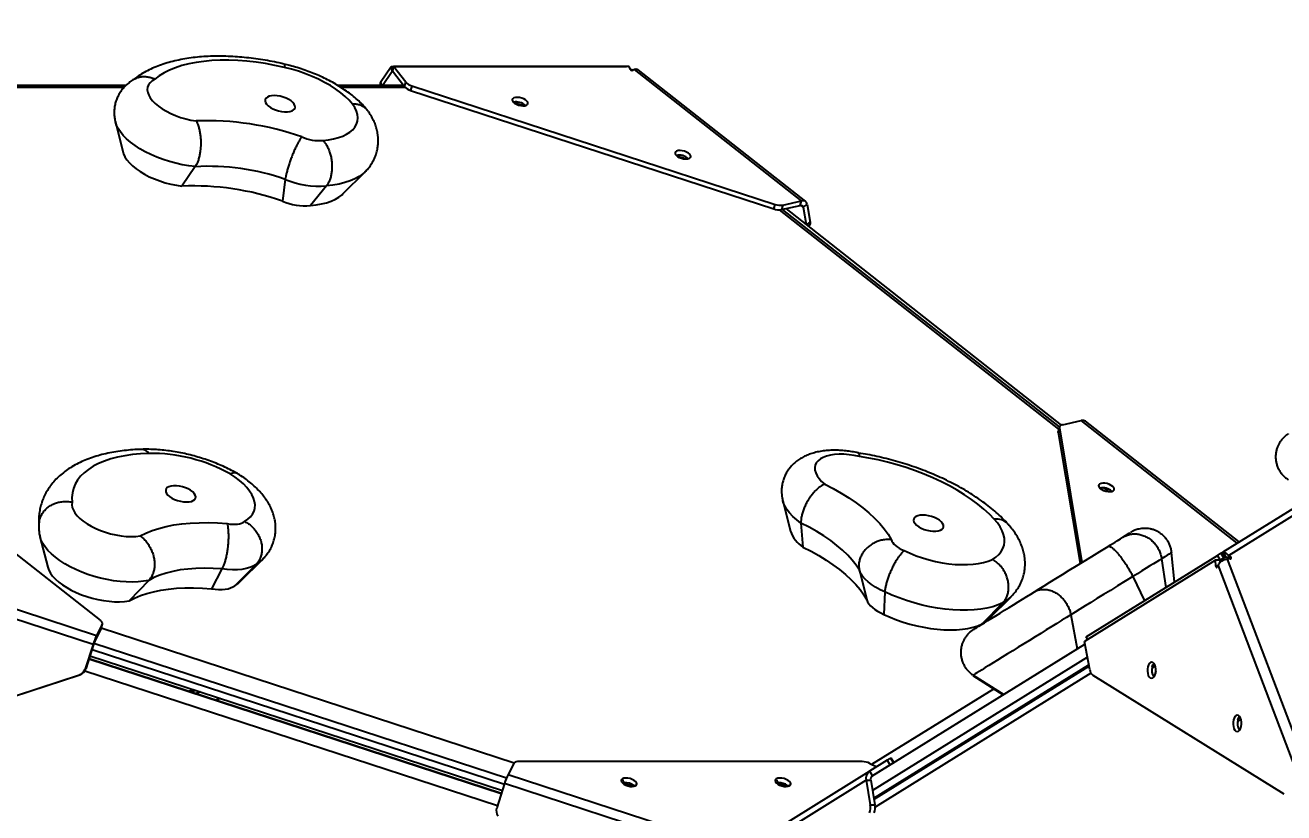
# Model space of a CAD drawing. Header units: millimetres. Extents: x -4720 to 4364, y -4819 to 4363.
# Drawn here: x -862 to -159, y 425 to 865 of the extents above; entities that cross this region are included whole.
import ezdxf

# ---------------------------------------------------------------- set-up
doc = ezdxf.new("R2010")
doc.units = ezdxf.units.MM
for name, color, linetype in [('DIKOM_ОБЪЕКТ', 7, 'Continuous'), ('DIKOM_РАЗМЕР_ЗОНА', 7, 'Continuous'), ('DIKOM_РАЗМЕР_ОБЪЕКТА', 7, 'Continuous')]:
    doc.layers.add(name, color=color, linetype=linetype)
doc.styles.add('style1', font='arial.ttf', dxfattribs={"width": 0.8})
doc.dimstyles.new('1-50', dxfattribs={"dimtxt": 300, "dimasz": 200, "dimexe": 100, "dimexo": 0, "dimgap": 100, "dimtad": 1, "dimdec": 0, "dimtxsty": 'style1', "dimcen": 0, "dimclrd": 7, "dimclre": 7, "dimadec": 1, "dimazin": 2, "dimtfac": 1, "dimtdec": 0, "dimtmove": 0, "dimatfit": 3, "dimfxl": 0, "dimlwd": 25, "dimlwe": 18, "dimarcsym": 0})

# ---------------------------------------------------------------- blocks, each defined once
blk = doc.blocks.new('*D10')
at = {"layer": 'Defpoints', "color": 0, "transparency": 16777216}
for p in [(-2674.62, 2212.87), (-210.39, 2212.87), (582.24, -1937.13)]:
    blk.add_point(p, dxfattribs=at)
at = {"layer": 'DIKOM_РАЗМЕР_ОБЪЕКТА', "color": 7, "lineweight": 18, "transparency": 16777216}
for p, q in [((-210.39, 2212.87), (-2774.62, 2212.87)), ((582.24, -1937.13), (-2774.62, -1937.13))]:
    blk.add_line(p, q, dxfattribs=at)
at = {"layer": 'DIKOM_РАЗМЕР_ОБЪЕКТА', "color": 7, "lineweight": 25, "transparency": 16777216}
blk.add_line((-2674.62, -1737.13), (-2674.62, 2012.87), dxfattribs=at)
at = {"layer": 'DIKOM_РАЗМЕР_ОБЪЕКТА', "color": 7, "transparency": 16777216}
for points in [[(-2707.95, 2012.87), (-2641.28, 2012.87), (-2674.62, 2212.87)], [(-2707.95, -1737.13), (-2641.28, -1737.13), (-2674.62, -1937.13)]]:
    blk.add_solid(points, dxfattribs=at)
at = {"layer": 'DIKOM_РАЗМЕР_ОБЪЕКТА', "color": 0, "transparency": 16777216, "insert": (-2927.79, 137.87), "char_height": 300, "attachment_point": 5, "rotation": 90, "style": 'style1'}
blk.add_mtext('4150', dxfattribs=at)
blk = doc.blocks.new('*D12')
at = {"layer": 'Defpoints', "color": 0, "transparency": 16777216}
for p in [(-4269.79, 4362.87), (248.26, 4362.87), (248.26, -4087.13)]:
    blk.add_point(p, dxfattribs=at)
at = {"layer": 'DIKOM_РАЗМЕР_ЗОНА', "color": 7, "lineweight": 18, "transparency": 16777216}
for p, q in [((248.26, 4362.87), (-4369.79, 4362.87)), ((248.26, -4087.13), (-4369.79, -4087.13))]:
    blk.add_line(p, q, dxfattribs=at)
at = {"layer": 'DIKOM_РАЗМЕР_ЗОНА', "color": 7, "lineweight": 25, "transparency": 16777216}
blk.add_line((-4269.79, -3887.13), (-4269.79, 4162.87), dxfattribs=at)
at = {"layer": 'DIKOM_РАЗМЕР_ЗОНА', "color": 7, "transparency": 16777216}
for points in [[(-4303.12, 4162.87), (-4236.45, 4162.87), (-4269.79, 4362.87)], [(-4303.12, -3887.13), (-4236.45, -3887.13), (-4269.79, -4087.13)]]:
    blk.add_solid(points, dxfattribs=at)
at = {"layer": 'DIKOM_РАЗМЕР_ЗОНА', "color": 0, "transparency": 16777216, "insert": (-4522.96, 137.87), "char_height": 300, "attachment_point": 5, "rotation": 90, "style": 'style1'}
blk.add_mtext('8450', dxfattribs=at)

msp = doc.modelspace()

# ---------------------------------------------------------------- linework, layer by layer
at = {"layer": 'DIKOM_ОБЪЕКТ'}
for p, q in [((-663.08, 832.77), (-657.27, 841.54)), ((-661.95, 830.87), (-656.57, 838.99)), ((-657.27, 841.54), (-525.68, 841.55)), ((-656.57, 838.99), (-657.27, 841.54)), ((-656.57, 838.99), (-656.52, 838.99)), ((-655.82, 841.54), (-656.52, 838.99)), ((-649.69, 830.22), (-656.52, 838.99)), ((-524.23, 841.55), (-655.82, 841.54)), ((-648.99, 832.77), (-655.82, 841.54)), ((-525.68, 841.55), (-525.68, 841.55)), ((-523.55, 839.77), (-524.23, 841.55)), ((-521.36, 839.79), (-522.32, 839.37)), ((-428.01, 766.51), (-521.36, 839.79)), ((-425.71, 766.12), (-519.3, 839.59)), ((-806.38, 829.82), (-869.62, 829.82)), ((-805.37, 830.87), (-869.33, 830.87)), ((-650.2, 830.87), (-686.84, 830.87)), ((-649.33, 829.82), (-685.18, 829.82)), ((-663.36, 831.54), (-663.17, 830.87)), ((-663.08, 832.77), (-662.55, 830.87)), ((-649.69, 830.22), (-648.99, 832.77)), ((-645.68, 830.74), (-646.38, 828.18)), ((-645.68, 830.74), (-442.82, 764.55)), ((-646.38, 828.18), (-443.52, 762)), ((-811.16, 810.5), (-806.82, 793.58)), ((-766.63, 785.61), (-774.02, 774.72)), ((-684.11, 770.4), (-671.73, 782.71)), ((-716.31, 778.54), (-717.86, 766.42)), ((-693.33, 774.93), (-702.31, 763.92)), ((-438.54, 764.17), (-428.01, 766.51)), ((-428.71, 763.95), (-428.01, 766.51)), ((-443.52, 762), (-442.82, 764.55)), ((-284.35, 639.08), (-440.32, 761.5)), ((-438.54, 764.17), (-439.24, 761.62)), ((-439.24, 761.62), (-428.71, 763.95)), ((-283.98, 640.44), (-438.56, 761.77)), ((-282.83, 641.44), (-436.67, 762.19)), ((-428.42, 764), (-427.13, 762.98)), ((-427.13, 762.98), (-424.84, 764.56)), ((-427.13, 762.98), (-425.47, 753.4)), ((-424.84, 764.56), (-423.14, 754.69)), ((-425.25, 753.23), (-423.14, 754.69)), ((-424.32, 752.5), (-423.48, 753.07)), ((-284.01, 639.89), (-284.71, 637.34)), ((-283.99, 640.41), (-284.69, 637.86)), ((-284.01, 639.89), (-271.44, 564.7)), ((-282.35, 641.58), (-271.82, 643.91)), ((-184.7, 575.54), (-271.82, 643.91)), ((-183.69, 576.16), (-269.52, 643.53)), ((-192.63, 570.64), (-73.97, 643.91)), ((-70.83, 641.96), (-189.49, 568.69)), ((-819.58, 532.48), (-956.03, 639.57)), ((-284.71, 637.34), (-272.46, 564.07)), ((-438.48, 599.15), (-434.14, 582.24)), ((-428.33, 586.64), (-427.22, 573.31)), ((-853.28, 578.99), (-848.94, 562.07)), ((-219.71, 553.85), (-221.35, 570.25)), ((-195.83, 568.67), (-193.84, 569.89)), ((-192.26, 567.34), (-193.84, 569.89)), ((-192.79, 570.54), (-192.63, 570.64)), ((-191.21, 567.99), (-192.79, 570.54)), ((-191.05, 568.09), (-192.63, 570.64)), ((-823.62, 518.92), (-962.41, 564.2)), ((-960.46, 569.31), (-821.66, 524.02)), ((-732.62, 563.66), (-744.56, 551.72)), ((-741.41, 554.12), (-729.02, 566.43)), ((-196.84, 566.03), (-270.08, 520.61)), ((-269.07, 523.24), (-195.83, 568.67)), ((-226.92, 566.84), (-224.62, 550.81)), ((-196.63, 562.61), (-196.84, 566.03)), ((-194.28, 566.03), (-196.84, 566.03)), ((-195.79, 562.61), (-196.63, 562.61)), ((-195.41, 563.4), (-195.98, 562.21)), ((-194.25, 566.11), (-195.83, 568.67)), ((-150.27, 444.83), (-195.41, 563.4)), ((-194.38, 566.03), (-194.25, 566.11)), ((-194.3, 566.03), (-191.96, 567.49)), ((-194.21, 564.85), (-194.28, 566.03)), ((-194.25, 566.11), (-192.26, 567.34)), ((-191.21, 567.99), (-191.05, 568.09)), ((-188.71, 566.71), (-190.31, 566.55)), ((-190.31, 566.55), (-145.17, 447.98)), ((-189.49, 568.69), (-188.3, 567.76)), ((-189.48, 567.11), (-189.49, 568.69)), ((-189.48, 567.11), (-188.94, 566.69)), ((-188.3, 566.84), (-188.3, 567.76)), ((-751.65, 561.14), (-757.49, 550.08)), ((-395.74, 560.35), (-391.53, 543.9)), ((-243.06, 556.89), (-236.57, 543.39)), ((-792.55, 554.73), (-803.51, 543.36)), ((-381.49, 548.28), (-382, 535.73)), ((-315.63, 542.15), (-327.19, 530.44)), ((-323.4, 533.3), (-311.01, 545.61)), ((-277.64, 535.56), (-274.07, 516.57)), ((-819.22, 527.57), (-822.37, 521.47)), ((-818.51, 530.12), (-821.66, 524.02)), ((-819.22, 527.57), (-818.51, 530.12)), ((-819.13, 527.79), (-819.22, 527.57)), ((-819.13, 527.79), (-818.43, 530.34)), ((-819.03, 528.16), (-588.45, 452.92)), ((-821.66, 524.02), (-822.37, 521.47)), ((-267.09, 504.93), (-270.08, 520.61)), ((-268.17, 521.79), (-269.07, 523.24)), ((-823.62, 518.92), (-828.03, 505.28)), ((-823.34, 518.92), (-827.76, 505.28)), ((-824.23, 516.18), (-593.95, 441.04)), ((-823.62, 518.92), (-823.34, 518.92)), ((-592.79, 444.37), (-823.14, 519.53)), ((-388.7, 445.49), (-269.81, 519.21)), ((-825.95, 510.88), (-595.66, 435.74)), ((-595.63, 435.85), (-825.91, 510.99)), ((-595.63, 435.85), (-825.91, 510.99)), ((-825.37, 512.67), (-595.08, 437.53)), ((-268.41, 511.86), (-388.43, 437.44)), ((-387.7, 433.18), (-267.61, 507.65)), ((-267.45, 506.84), (-387.56, 432.37)), ((-1034.67, 435.68), (-831.23, 502.07)), ((-1034.4, 435.68), (-830.95, 502.07)), ((-830.95, 502.07), (-831.23, 502.07)), ((-597.88, 428.89), (-828.33, 504.09)), ((-828.03, 505.28), (-827.76, 505.28)), ((-266.4, 502.96), (-386.95, 428.21)), ((-332.44, 501.64), (-315.45, 490.91)), ((-332.13, 501.85), (-315.13, 491.11)), ((-265.44, 501.88), (-158.7, 435.69)), ((-770.44, 492.89), (-767.6, 493.82)), ((-769.1, 492.45), (-766.26, 493.38)), ((-763.42, 492.45), (-766.26, 491.53)), ((-388.85, 452.13), (-320.61, 494.17)), ((-752.46, 488.88), (-755.3, 487.95)), ((-588.74, 452.55), (-591.89, 446.45)), ((-394.12, 453.64), (-585.9, 453.63)), ((-380.11, 454.35), (-390, 448.25)), ((-389.87, 452.63), (-385.98, 450.73)), ((-378.53, 451.8), (-388.42, 445.7)), ((-378.53, 451.8), (-380.11, 454.35)), ((-378.35, 455.43), (-377.91, 455.44)), ((-378.35, 455.43), (-376.78, 452.89)), ((-376.45, 453.09), (-377.91, 455.44)), ((-591.89, 446.45), (-460.99, 403.75)), ((-391.95, 443.15), (-461, 400.34)), ((-460.21, 404.72), (-390, 448.25)), ((-391.95, 443.15), (-389.63, 429.51)), ((-391.95, 443.15), (-389.4, 443.15)), ((-390, 448.25), (-388.42, 445.7)), ((-389.4, 443.15), (-387.08, 429.51)), ((-593.85, 441.35), (-598.26, 427.71)), ((-460.72, 397.92), (-593.85, 441.35)), ((-389.63, 429.51), (-387.08, 429.51))]:
    msp.add_line(p, q, dxfattribs=at)
at = {"layer": 'DIKOM_ОБЪЕКТ', "flags": 128}
for points in [[(-716.81, 841.01), (-722.08, 842.14), (-727.35, 843.1), (-732.57, 843.87), (-737.74, 844.44), (-742.83, 844.82), (-747.81, 845.01), (-752.65, 844.99), (-757.34, 844.78), (-761.85, 844.37), (-766.16, 843.77), (-770.25, 842.98), (-774.1, 841.99), (-777.69, 840.83), (-781.01, 839.49), (-784.03, 837.97), (-786.74, 836.29), (-789.14, 834.46)], [(-716.91, 842.85), (-716.89, 842.84), (-716.78, 842.57), (-716.75, 841.95), (-716.81, 841.01)], [(-678.68, 820.54), (-680.59, 822.68), (-682.81, 824.79), (-685.31, 826.86), (-688.08, 828.87), (-691.1, 830.81), (-694.33, 832.65), (-697.76, 834.38), (-701.35, 836), (-705.08, 837.48), (-708.92, 838.81), (-712.84, 839.99), (-716.81, 841.01)], [(-789.14, 834.46), (-790.64, 833.54), (-791.82, 832.47), (-792.67, 831.26), (-793.18, 829.95), (-793.34, 828.53), (-793.14, 827.05), (-792.59, 825.51), (-791.7, 823.95), (-790.48, 822.38), (-788.94, 820.83), (-787.12, 819.32), (-785.04, 817.87), (-782.72, 816.51), (-780.21, 815.25), (-777.54, 814.12), (-774.75, 813.13), (-771.89, 812.29), (-768.98, 811.62), (-766.09, 811.13)], [(-726.71, 820.46), (-725.81, 819.56), (-724.65, 818.7), (-723.26, 817.92), (-721.7, 817.26), (-720.04, 816.74), (-718.34, 816.38), (-716.68, 816.19), (-715.12, 816.2), (-713.72, 816.38), (-712.55, 816.75), (-711.65, 817.27), (-711.06, 817.94), (-710.8, 818.72), (-710.88, 819.58), (-711.3, 820.49), (-712.04, 821.41), (-713.08, 822.29), (-714.36, 823.12), (-715.85, 823.84), (-717.46, 824.44), (-719.15, 824.88), (-720.84, 825.15), (-722.46, 825.24), (-723.95, 825.15), (-725.24, 824.87), (-726.28, 824.42), (-727.03, 823.82), (-727.46, 823.1), (-727.55, 822.27), (-727.3, 821.38), (-726.71, 820.46)], [(-581.05, 820.33), (-580.8, 820.88), (-580.91, 821.52), (-581.36, 822.19), (-582.12, 822.85), (-583.12, 823.42), (-584.3, 823.88), (-585.54, 824.18), (-586.75, 824.29), (-587.84, 824.22), (-588.71, 823.96), (-589.29, 823.53), (-589.54, 822.98), (-589.43, 822.34), (-588.98, 821.66), (-588.22, 821.01), (-587.22, 820.43), (-586.05, 819.98), (-584.8, 819.68), (-583.59, 819.56), (-582.5, 819.64), (-581.64, 819.9), (-581.05, 820.33)], [(-695.31, 800.28), (-692.2, 800.6), (-689.29, 801.11), (-686.62, 801.8), (-684.19, 802.67), (-682.05, 803.7), (-680.2, 804.9), (-678.66, 806.24), (-677.45, 807.71), (-676.58, 809.3), (-676.05, 811.01), (-675.88, 812.8), (-676.06, 814.66), (-676.59, 816.59), (-677.46, 818.55), (-678.68, 820.54)], [(-766.63, 785.61), (-770.21, 786.06), (-773.83, 786.7), (-777.46, 787.52), (-781.05, 788.51), (-784.59, 789.66), (-788.03, 790.96), (-791.34, 792.39), (-794.48, 793.96), (-797.44, 795.63), (-800.17, 797.39), (-802.66, 799.23), (-804.88, 801.13), (-806.8, 803.06), (-808.41, 805.02), (-809.7, 806.98), (-810.65, 808.93), (-811.14, 810.42)], [(-490.14, 790.66), (-489.89, 791.22), (-489.99, 791.86), (-490.44, 792.53), (-491.2, 793.18), (-492.21, 793.76), (-493.38, 794.22), (-494.62, 794.51), (-495.84, 794.63), (-496.92, 794.55), (-497.79, 794.29), (-498.37, 793.87), (-498.62, 793.31), (-498.52, 792.67), (-498.07, 792), (-497.31, 791.35), (-496.3, 790.77), (-495.13, 790.31), (-493.89, 790.02), (-492.67, 789.9), (-491.59, 789.98), (-490.72, 790.24), (-490.14, 790.66)], [(-806.82, 793.58), (-806.58, 792.78), (-805.82, 791.11), (-804.73, 789.42), (-803.32, 787.73), (-801.61, 786.06), (-799.63, 784.44), (-797.38, 782.88), (-794.91, 781.4), (-792.24, 780.02), (-789.4, 778.76), (-786.44, 777.64), (-783.38, 776.66), (-780.26, 775.84), (-777.13, 775.19), (-774.02, 774.72)], [(-671.77, 782.67), (-672.97, 781.59), (-675.02, 780.12), (-677.4, 778.81), (-680.07, 777.67), (-683.02, 776.7), (-686.23, 775.92), (-689.67, 775.33), (-693.33, 774.93)], [(-702.31, 763.92), (-699.08, 764.26), (-696.04, 764.79), (-693.22, 765.49), (-690.65, 766.36), (-688.34, 767.4), (-686.32, 768.6), (-684.6, 769.94), (-684.11, 770.4)], [(-282.35, 641.58), (-282.76, 641.47), (-283.12, 641.32), (-283.43, 641.15), (-283.67, 640.94), (-283.86, 640.71), (-283.98, 640.45), (-284.03, 640.18), (-284.01, 639.89)], [(-284.71, 637.34), (-284.73, 637.63), (-284.69, 637.86)], [(-792.5, 625.62), (-797.16, 625.38), (-801.64, 624.95), (-805.92, 624.32), (-809.98, 623.49), (-813.79, 622.48), (-817.35, 621.29), (-820.62, 619.93), (-823.6, 618.39), (-826.27, 616.69), (-828.62, 614.83), (-830.63, 612.83), (-832.31, 610.69), (-833.63, 608.43), (-834.6, 606.05), (-835.2, 603.57), (-835.44, 601), (-835.32, 598.35)], [(-395.73, 623.88), (-398.63, 624.47), (-401.51, 624.88), (-404.32, 625.1), (-407.01, 625.13), (-409.56, 624.97), (-411.91, 624.62), (-414.05, 624.09), (-415.92, 623.38), (-417.52, 622.51), (-418.8, 621.48), (-419.76, 620.32), (-420.38, 619.03), (-420.65, 617.65), (-420.56, 616.19), (-420.12, 614.66), (-419.34, 613.11), (-418.22, 611.54), (-416.78, 609.98), (-415.05, 608.45)], [(-320.38, 588.92), (-323.12, 591.74), (-326.16, 594.52), (-329.49, 597.26), (-333.1, 599.93), (-336.96, 602.53), (-341.06, 605.05), (-345.39, 607.46), (-349.91, 609.76), (-354.61, 611.94), (-359.46, 613.99), (-364.44, 615.9), (-369.54, 617.65), (-374.71, 619.24), (-379.94, 620.67), (-385.2, 621.92), (-390.47, 622.99), (-395.73, 623.88)], [(-739.02, 587.61), (-737.22, 588.83), (-735.73, 590.19), (-734.58, 591.68), (-733.76, 593.3), (-733.29, 595.01), (-733.18, 596.82), (-733.41, 598.7), (-734, 600.63), (-734.93, 602.59), (-736.2, 604.58), (-737.79, 606.57), (-739.7, 608.53), (-741.89, 610.46), (-744.36, 612.34), (-747.08, 614.15)], [(-779.6, 600.66), (-778.12, 599.93), (-776.51, 599.32), (-774.83, 598.87), (-773.14, 598.59), (-771.51, 598.49), (-770.01, 598.57), (-768.71, 598.84), (-767.66, 599.28), (-766.89, 599.87), (-766.44, 600.59), (-766.33, 601.41), (-766.57, 602.3), (-767.14, 603.22), (-768.01, 604.12), (-769.17, 604.99), (-770.55, 605.77), (-772.1, 606.44), (-773.75, 606.97), (-775.45, 607.34), (-777.12, 607.53), (-778.69, 607.54), (-780.09, 607.36), (-781.28, 607.01), (-782.19, 606.49), (-782.8, 605.83), (-783.08, 605.05), (-783.02, 604.2), (-782.62, 603.29), (-781.89, 602.37), (-780.87, 601.48), (-779.6, 600.66)], [(-415.05, 608.45), (-410.34, 606.01), (-405.84, 603.45), (-401.58, 600.8), (-397.56, 598.05), (-393.81, 595.23), (-390.35, 592.35), (-387.2, 589.42), (-384.36, 586.46), (-381.85, 583.47), (-379.69, 580.48), (-377.88, 577.49)], [(-255.06, 607.77), (-256.14, 608.31), (-257.35, 608.71), (-258.6, 608.93), (-259.77, 608.97), (-260.78, 608.82), (-261.54, 608.49), (-261.99, 608.01), (-262.1, 607.41), (-261.86, 606.75), (-261.28, 606.08), (-260.41, 605.45), (-259.33, 604.92), (-258.11, 604.52), (-256.87, 604.3), (-255.7, 604.26), (-254.69, 604.41), (-253.93, 604.74), (-253.47, 605.22), (-253.37, 605.82), (-253.61, 606.48), (-254.19, 607.15), (-255.06, 607.77)], [(-835.32, 598.35), (-835.45, 596.93), (-835.23, 595.45), (-834.66, 593.91), (-833.75, 592.34), (-832.5, 590.77), (-830.95, 589.22), (-829.11, 587.72), (-827.01, 586.27), (-824.68, 584.92), (-822.16, 583.67), (-819.48, 582.55), (-816.69, 581.56), (-813.82, 580.74), (-810.91, 580.08), (-808.02, 579.6), (-805.18, 579.31), (-802.44, 579.21), (-799.83, 579.3), (-797.4, 579.57)], [(-428.33, 586.64), (-430.73, 588.5), (-432.86, 590.41), (-434.68, 592.36), (-436.19, 594.32), (-437.36, 596.28), (-438.2, 598.21), (-438.47, 599.09)], [(-364.19, 590.39), (-364.95, 589.79), (-365.38, 589.06), (-365.47, 588.24), (-365.22, 587.35), (-364.63, 586.43), (-363.74, 585.52), (-362.58, 584.66), (-361.19, 583.89), (-359.63, 583.22), (-357.97, 582.7), (-356.27, 582.34), (-354.61, 582.16), (-353.05, 582.16), (-351.65, 582.34), (-350.48, 582.71), (-349.57, 583.23), (-348.98, 583.9), (-348.72, 584.68), (-348.8, 585.54), (-349.22, 586.45), (-349.96, 587.36), (-350.99, 588.25), (-352.28, 589.07), (-353.76, 589.8), (-355.38, 590.4), (-357.06, 590.84), (-358.75, 591.11), (-360.37, 591.2), (-361.86, 591.11), (-363.15, 590.83), (-364.19, 590.39)], [(-797.4, 579.57), (-794.21, 581.15), (-790.72, 582.56), (-786.94, 583.77), (-782.89, 584.8), (-778.6, 585.64), (-774.07, 586.27), (-769.34, 586.71), (-764.43, 586.94), (-759.35, 586.97), (-754.13, 586.79), (-748.8, 586.41)], [(-748.8, 586.41), (-747.27, 586.18), (-745.77, 586.06), (-744.35, 586.05), (-743.01, 586.15), (-741.79, 586.36), (-740.7, 586.68), (-739.77, 587.1), (-739.02, 587.61)], [(-395.74, 560.35), (-397.53, 563.17), (-399.69, 565.98), (-402.2, 568.78), (-405.06, 571.55), (-408.25, 574.27), (-411.74, 576.93), (-415.51, 579.52), (-419.55, 582), (-423.84, 584.38), (-428.33, 586.64)], [(-321.45, 566.45), (-319.5, 567.76), (-317.86, 569.23), (-316.55, 570.82), (-315.58, 572.54), (-314.95, 574.37), (-314.68, 576.29), (-314.77, 578.3), (-315.21, 580.36), (-315.99, 582.47), (-317.13, 584.61), (-318.59, 586.77), (-320.38, 588.92)], [(-792.55, 554.73), (-795.41, 554.22), (-798.47, 553.9), (-801.71, 553.77), (-805.1, 553.83), (-808.59, 554.09), (-812.17, 554.53), (-815.78, 555.16), (-819.41, 555.97), (-823.01, 556.95), (-826.55, 558.1), (-829.99, 559.39), (-833.31, 560.82), (-836.47, 562.38), (-839.43, 564.04), (-842.17, 565.8), (-844.67, 567.64), (-846.9, 569.54), (-848.84, 571.47), (-850.46, 573.43), (-851.77, 575.39), (-852.73, 577.33), (-853.27, 578.94)], [(-377.88, 577.49), (-377.6, 576.68), (-377.12, 575.85), (-376.45, 575.01), (-375.6, 574.19), (-374.58, 573.4), (-373.42, 572.65), (-372.14, 571.95), (-370.75, 571.32)], [(-256.82, 573.73), (-255.49, 574.55), (-254.2, 575.35), (-252.97, 576.1), (-251.84, 576.81), (-250.8, 577.44), (-249.9, 578), (-249.13, 578.47), (-248.52, 578.85)], [(-248.52, 578.85), (-247.07, 579.74), (-245.91, 580.46), (-245.03, 580.99), (-244.46, 581.34), (-244.28, 581.45)], [(-427.22, 573.31), (-422.71, 571), (-418.41, 568.58), (-414.31, 566.06), (-410.46, 563.46), (-406.87, 560.78), (-403.54, 558.04), (-400.51, 555.26), (-397.78, 552.44), (-395.37, 549.59), (-393.28, 546.74), (-391.53, 543.9)], [(-370.75, 571.32), (-367.44, 569.83), (-363.99, 568.46), (-360.44, 567.25), (-356.81, 566.19), (-353.14, 565.29), (-349.47, 564.57), (-345.82, 564.03), (-342.23, 563.67), (-338.74, 563.51), (-335.37, 563.53), (-332.16, 563.75), (-329.14, 564.15), (-326.33, 564.74), (-323.76, 565.51), (-321.45, 566.45)], [(-297.98, 548.34), (-295.37, 549.95), (-292.48, 551.73), (-289.33, 553.67), (-285.94, 555.76), (-282.32, 557.99), (-278.49, 560.35), (-274.47, 562.83), (-270.27, 565.43), (-265.91, 568.11), (-261.42, 570.89), (-256.82, 573.73)], [(-221.35, 570.25), (-221.5, 570.17), (-221.96, 569.89), (-222.74, 569.41), (-223.84, 568.74), (-225.23, 567.88), (-226.92, 566.84)], [(-732.62, 563.66), (-734.16, 562.7), (-736.01, 561.91), (-738.14, 561.3), (-740.5, 560.87), (-743.08, 560.64), (-745.82, 560.61), (-748.69, 560.77), (-751.65, 561.14)], [(-729.05, 566.4), (-730.52, 565.11), (-732.62, 563.66)], [(-226.92, 566.84), (-228.17, 566.07), (-229.7, 565.13), (-231.47, 564.04), (-233.47, 562.81), (-235.66, 561.46), (-238.01, 560), (-240.49, 558.47), (-243.06, 556.89)], [(-848.94, 562.07), (-848.38, 560.51), (-847.47, 558.82), (-846.24, 557.13), (-844.69, 555.45), (-842.85, 553.8), (-840.74, 552.2), (-838.38, 550.68), (-835.81, 549.24), (-833.06, 547.92), (-830.16, 546.72), (-827.15, 545.66), (-824.06, 544.75), (-820.93, 544.01), (-817.81, 543.44), (-814.72, 543.05), (-811.71, 542.85), (-808.82, 542.83), (-806.07, 543.01), (-803.51, 543.36)], [(-751.65, 561.14), (-756.64, 561.44), (-761.5, 561.54), (-766.21, 561.42), (-770.72, 561.08), (-775.03, 560.53), (-779.1, 559.77), (-782.91, 558.8), (-786.43, 557.63), (-789.65, 556.27), (-792.55, 554.73)], [(-381.49, 548.28), (-384.16, 549.54), (-386.64, 550.91), (-388.89, 552.37), (-390.88, 553.91), (-392.58, 555.5), (-393.97, 557.12), (-395.03, 558.75), (-395.74, 560.35)], [(-243.06, 556.89), (-247.36, 554.23), (-251.54, 551.65), (-255.56, 549.17), (-259.41, 546.79), (-263.06, 544.54), (-266.49, 542.42), (-269.68, 540.46), (-272.62, 538.65), (-275.27, 537.01), (-277.64, 535.56)], [(-803.51, 543.36), (-800.51, 544.89), (-797.22, 546.25), (-793.66, 547.43), (-789.83, 548.43), (-785.77, 549.24), (-781.49, 549.87), (-777, 550.3), (-772.33, 550.54), (-767.51, 550.58), (-762.55, 550.43), (-757.49, 550.08)], [(-757.49, 550.08), (-755.47, 549.8), (-753.51, 549.67), (-751.63, 549.67), (-749.87, 549.81), (-748.26, 550.1), (-746.82, 550.51), (-745.58, 551.06), (-744.56, 551.72)], [(-744.56, 551.72), (-742.69, 552.99), (-741.41, 554.12)], [(-315.63, 542.15), (-318.3, 541.01), (-321.26, 540.04), (-324.47, 539.26), (-327.91, 538.67), (-331.57, 538.28), (-335.41, 538.08), (-339.41, 538.08), (-343.54, 538.27), (-347.77, 538.67), (-352.06, 539.25), (-356.4, 540.03), (-360.74, 540.99), (-365.06, 542.13), (-369.32, 543.44), (-373.5, 544.91), (-377.57, 546.53), (-381.49, 548.28)], [(-331.92, 527.34), (-331.66, 527.5), (-331.05, 527.88), (-330.15, 528.45), (-328.96, 529.18), (-327.51, 530.08), (-325.81, 531.13), (-323.9, 532.32), (-321.8, 533.62), (-319.54, 535.02), (-317.15, 536.49), (-314.68, 538.02), (-312.15, 539.59), (-309.61, 541.16), (-307.09, 542.71), (-304.64, 544.23), (-302.28, 545.69), (-300.05, 547.06), (-297.98, 548.34)], [(-391.53, 543.9), (-391.11, 542.82), (-390.44, 541.72), (-389.53, 540.62), (-388.39, 539.53), (-387.04, 538.49), (-385.51, 537.49), (-383.82, 536.57), (-382, 535.73)], [(-382, 535.73), (-378.54, 534.17), (-374.95, 532.74), (-371.25, 531.46), (-367.48, 530.32), (-363.66, 529.35), (-359.82, 528.54), (-356.01, 527.91), (-352.23, 527.46), (-348.54, 527.19), (-344.95, 527.1), (-341.49, 527.21), (-338.21, 527.5), (-335.11, 527.97), (-332.22, 528.62), (-329.58, 529.45), (-327.19, 530.44)], [(-277.64, 535.56), (-280.05, 534.07), (-282.65, 532.46), (-285.42, 530.75), (-288.33, 528.96), (-291.35, 527.09), (-294.45, 525.18), (-297.61, 523.23), (-300.78, 521.27), (-303.94, 519.31), (-307.07, 517.38), (-310.12, 515.49), (-313.08, 513.66), (-315.9, 511.91), (-318.58, 510.26), (-321.07, 508.72), (-323.35, 507.3), (-325.41, 506.03), (-327.22, 504.9), (-328.77, 503.94), (-330.04, 503.16), (-331.01, 502.55), (-331.69, 502.13), (-332.06, 501.89), (-332.13, 501.85)], [(-818.51, 530.12), (-818.42, 530.38), (-818.39, 530.66), (-818.43, 530.95), (-818.53, 531.26), (-818.7, 531.56), (-818.93, 531.87), (-819.23, 532.18), (-819.58, 532.48)], [(-327.19, 530.44), (-325.03, 531.88), (-323.4, 533.3)], [(-230.44, 502.76), (-230.25, 503.99), (-230.25, 505.27), (-230.44, 506.5), (-230.8, 507.58), (-231.3, 508.42), (-231.91, 508.95), (-232.58, 509.14), (-233.24, 508.96), (-233.85, 508.43), (-234.36, 507.59), (-234.72, 506.51), (-234.91, 505.29), (-234.92, 504.01), (-234.73, 502.78), (-234.37, 501.7), (-233.86, 500.86), (-233.25, 500.32), (-232.59, 500.14), (-231.92, 500.32), (-231.31, 500.85), (-230.8, 501.69), (-230.44, 502.76)], [(-232.17, 506.51), (-231.81, 507.59), (-231.3, 508.42)], [(-182.6, 473.1), (-182.41, 474.32), (-182.41, 475.61), (-182.6, 476.83), (-182.96, 477.91), (-183.47, 478.75), (-184.08, 479.29), (-184.74, 479.47), (-185.4, 479.29), (-186.02, 478.76), (-186.52, 477.93), (-186.89, 476.85), (-187.08, 475.62), (-187.08, 474.34), (-186.89, 473.11), (-186.53, 472.03), (-186.02, 471.19), (-185.41, 470.66), (-184.75, 470.47), (-184.08, 470.65), (-183.47, 471.18), (-182.97, 472.02), (-182.6, 473.1)], [(-184.33, 476.85), (-183.97, 477.93), (-183.47, 478.75)], [(-182.6, 473.1), (-182.59, 473.27), (-182.4, 474.43)], [(-377.69, 452.32), (-377.8, 452.25), (-378.15, 452.04), (-378.53, 451.8)], [(-528.57, 442.34), (-528.05, 441.67), (-527.24, 441.03), (-526.19, 440.47), (-525, 440.05), (-523.75, 439.78), (-522.56, 439.71), (-521.51, 439.82), (-520.69, 440.12), (-520.17, 440.57), (-520, 441.15), (-520.17, 441.8), (-520.69, 442.47), (-521.5, 443.11), (-522.55, 443.67), (-523.74, 444.09), (-524.99, 444.36), (-526.18, 444.43), (-527.23, 444.32), (-528.05, 444.02), (-528.57, 443.57), (-528.75, 442.99), (-528.57, 442.34)], [(-527.91, 443.5), (-527.77, 442.93), (-527.29, 442.25), (-526.5, 441.61), (-525.47, 441.04), (-524.28, 440.6), (-523.04, 440.32), (-521.83, 440.22), (-520.77, 440.32), (-520.26, 440.46)], [(-442.62, 442.35), (-442.1, 441.67), (-441.29, 441.03), (-440.24, 440.48), (-439.05, 440.05), (-437.8, 439.79), (-436.61, 439.71), (-435.56, 439.82), (-434.74, 440.12), (-434.22, 440.57), (-434.05, 441.15), (-434.22, 441.8), (-434.74, 442.47), (-435.55, 443.11), (-436.6, 443.67), (-437.79, 444.1), (-439.04, 444.36), (-440.23, 444.44), (-441.28, 444.32), (-442.1, 444.03), (-442.62, 443.57), (-442.8, 443), (-442.62, 442.35)], [(-441.96, 443.5), (-441.82, 442.93), (-441.33, 442.25), (-440.54, 441.61), (-439.52, 441.04), (-438.33, 440.6), (-437.09, 440.32), (-435.88, 440.22), (-434.82, 440.32), (-434.32, 440.45)]]:
    msp.add_lwpolyline(points, dxfattribs=at)
at = {"layer": 'DIKOM_ОБЪЕКТ'}
for centre, radius, start, end in [((-661.88, 831.85), 1.51, 142.40479, 191.9442), ((-644.49, 834.97), 7.05, 222.4021, 254.39879), ((-643.78, 837.53), 7.05, 222.40333, 254.39847), ((-587.37, 813.94), 7.8, 47.8382, 101.38196), ((-588.25, 811.67), 9.05, 60.84774, 86.72734), ((-760.13, 650.92), 160.33, 70.65844, 92.13092), ((-697.7, 822.46), 22.31, 245.27644, 276.15355), ((-496.45, 784.27), 7.8, 47.83725, 101.38291), ((-497.34, 782), 9.05, 60.87277, 86.70075), ((-759.43, 654.33), 131.47, 70.85648, 93.14185), ((-767.61, 623.85), 151, 70.76138, 92.43218), ((-697.63, 822.53), 47.8, 246.99564, 275.1663), ((-705.36, 794.59), 30.82, 246.07154, 275.66808), ((-427.23, 764.22), 2.41, 7.94612, 108.79518), ((-440.66, 770.08), 8.58, 250.50227, 279.5416), ((-439.96, 772.63), 8.58, 250.50228, 279.54158), ((-428.32, 762.81), 1.21, 7.94761, 108.79309), ((-424.64, 754.16), 1.59, 316.75356, 19.1491), ((-271.07, 641.31), 2.71, 54.98645, 106.04942), ((-796.67, 622.85), 5.01, 33.60591, 87.52502), ((-791.44, 534.19), 91.44, 60.97655, 90.66114), ((-259.91, 598.71), 7.72, 47.55199, 101.67871), ((-261.31, 600.68), 5.89, 37.53614, 77.0371), ((-319.33, 579.79), 9.19, 44.6598, 96.56598), ((-417.56, 587.94), 17.54, 198.95777, 236.5438), ((-189.36, 563.35), 4.88, 122.19303, 156.9302), ((-326.22, 561.12), 21.73, 299.17887, 314.32624), ((-785.46, 507.23), 39.91, 155.10666, 162.96056), ((-804.26, 513.07), 19.97, 155.11005, 162.95928), ((-225.77, 504.6), 6.68, 163.32912, 214.06242), ((-229.94, 504.4), 2.49, 103.51717, 170.66442), ((-832.78, 506.81), 4.99, 288.12344, 342.12336), ((-832.51, 506.81), 4.99, 288.12344, 342.12336), ((-262.55, 505.42), 4.57, 186.17151, 230.76751), ((-223.35, 502.39), 7.1, 165.90648, 177.21176), ((-177.93, 474.93), 6.68, 163.32906, 214.06189), ((-182.09, 474.73), 2.49, 103.68389, 170.63286), ((-586.35, 450.53), 3.13, 81.84216, 139.9131), ((-394.27, 443.57), 10.07, 64.08993, 89.19191), ((-202.91, 168.21), 336.57, 121.41713, 121.7692), ((-555.69, 429.65), 39.91, 155.10892, 162.96203), ((-387.21, 444.26), 4.87, 124.92384, 193.13311), ((-387.03, 443.7), 2.44, 124.9231, 193.13267), ((-526.75, 433.47), 8.42, 53.4107, 90.81558), ((-440.8, 433.47), 8.41, 53.38005, 90.82816), ((-398.36, 427.98), 8.86, 340.54769, 9.96127), ((-395.81, 427.98), 8.86, 340.54749, 9.95996), ((-593.49, 426.16), 5.02, 162.06814, 215.86221)]:
    msp.add_arc(centre, radius, start, end, dxfattribs=at)
for centre, major_axis, ratio, start_param, end_param in [((-522.83, 839.77), (0.733, -0.17), 0.588443, 3.516476, 5.610871), ((-193.44, 570.14), (0.656, 0.405), 0.001377, 4.055456, 6.149851), ((-196.23, 562.86), (0.067, 0.927), 0.429698, 1.872736, 3.967131), ((-191.86, 567.59), (0.656, 0.405), 0.001377, 4.055456, 6.149851), ((-188.95, 567.36), (0.92, -0.169), 0.68879, 5.108106, 7.202501)]:
    msp.add_ellipse(centre, major_axis=major_axis, ratio=ratio, start_param=start_param, end_param=end_param, dxfattribs=at)
for points, knots in [([(-716.91, 842.85), (-717.84, 843.06), (-720.5, 843.67), (-724.92, 844.55), (-730.14, 845.44), (-735.35, 846.16), (-740.52, 846.71), (-745.65, 847.08), (-750.72, 847.27), (-755.71, 847.28), (-760.62, 847.1), (-765.43, 846.73), (-770.13, 846.16), (-774.7, 845.38), (-779.13, 844.4), (-783.4, 843.2), (-787.5, 841.78), (-791.39, 840.13), (-795.04, 838.26), (-798.32, 836.27), (-800.26, 834.79), (-801.16, 834.1)], [0, 0, 0, 0, 0.0282031, 0.0813049, 0.1344672, 0.1877187, 0.2410899, 0.2946121, 0.348317, 0.40224, 0.4564137, 0.5108718, 0.5656397, 0.6207341, 0.6761449, 0.7318233, 0.7876523, 0.8433495, 0.8985904, 0.9529869, 1, 1, 1, 1]), ([(-670.39, 817.03), (-670.73, 817.44), (-671.83, 818.8), (-673.9, 820.99), (-676.67, 823.58), (-679.69, 826.05), (-682.92, 828.4), (-686.34, 830.61), (-689.92, 832.69), (-693.64, 834.63), (-697.48, 836.42), (-701.43, 838.06), (-705.46, 839.56), (-709.57, 840.9), (-713.4, 842), (-715.85, 842.6), (-716.91, 842.85)], [0, 0, 0, 0, 0.034278, 0.110841, 0.188007, 0.265603, 0.342923, 0.419709, 0.495885, 0.571477, 0.646564, 0.721245, 0.795622, 0.8698, 0.943878, 1, 1, 1, 1]), ([(-523.62, 839.95), (-523.6, 839.96), (-523.07, 840.01), (-522.43, 839.88), (-521.91, 839.62), (-521.84, 839.58)], [0, 0, 0, 0, 0.043396, 0.86411, 1, 1, 1, 1]), ([(-519.27, 839.52), (-519.33, 839.58), (-519.62, 839.87), (-520.32, 840.05), (-521, 839.88), (-521.36, 839.79)], [0, 0, 0, 0, 0.107236, 0.518613, 1, 1, 1, 1]), ([(-800.34, 834.58), (-800.51, 834.49), (-801.45, 833.99), (-803.04, 832.91), (-805.01, 831.3), (-806.75, 829.51), (-808.31, 827.5), (-809.64, 825.27), (-810.69, 822.86), (-811.41, 820.38), (-811.8, 817.87), (-811.9, 815.36), (-811.67, 812.89), (-811.39, 811.21), (-811.13, 810.39), (-811.12, 810.35)], [0, 0, 0, 0, 0.020735, 0.113934, 0.203688, 0.290881, 0.376232, 0.469349, 0.560068, 0.648779, 0.736137, 0.822633, 0.908935, 0.995772, 1, 1, 1, 1]), ([(-800.33, 834.56), (-800.18, 834.66), (-799.44, 835.13), (-797.93, 835.62), (-795.81, 835.97), (-793.62, 835.9), (-791.38, 835.42), (-789.9, 834.84), (-789.16, 834.47), (-789.14, 834.46)], [0, 0, 0, 0, 0.048467, 0.239741, 0.425903, 0.617441, 0.803781, 0.995486, 1, 1, 1, 1]), ([(-670.08, 816.59), (-670.41, 817.02), (-671.12, 817.95), (-672.61, 819.05), (-674.39, 819.91), (-676.41, 820.43), (-677.88, 820.54), (-678.65, 820.54), (-678.68, 820.54)], [0, 0, 0, 0, 0.175747, 0.378517, 0.587158, 0.787065, 0.992588, 1, 1, 1, 1]), ([(-671.79, 782.65), (-671.19, 783.28), (-669.9, 784.61), (-668.24, 786.9), (-666.81, 789.4), (-665.71, 792), (-664.94, 794.67), (-664.49, 797.37), (-664.34, 800.09), (-664.5, 802.8), (-664.95, 805.5), (-665.68, 808.18), (-666.71, 810.83), (-668.03, 813.47), (-669.2, 815.38), (-669.93, 816.41), (-670.06, 816.6)], [0, 0, 0, 0, 0.070834, 0.150087, 0.226934, 0.301805, 0.375308, 0.448031, 0.520394, 0.592971, 0.666376, 0.741251, 0.818258, 0.898034, 0.981091, 1, 1, 1, 1]), ([(-766.09, 811.13), (-766.09, 811.13), (-765.81, 810.66), (-765.29, 809.58), (-764.63, 807.66), (-764.11, 805.49), (-763.74, 803.18), (-763.52, 800.72), (-763.47, 798.22), (-763.6, 795.71), (-763.9, 793.29), (-764.36, 790.98), (-764.98, 788.9), (-765.74, 787.05), (-766.33, 786.09), (-766.63, 785.61)], [0, 0, 0, 0, 0.00137, 0.087957, 0.177236, 0.25913, 0.343337, 0.424456, 0.507876, 0.588644, 0.671731, 0.752626, 0.835875, 0.916766, 1, 1, 1, 1]), ([(-707.03, 802.2), (-707.03, 802.19), (-707.32, 801.86), (-707.91, 801.07), (-708.85, 799.57), (-709.82, 797.76), (-710.8, 795.74), (-711.77, 793.51), (-712.7, 791.19), (-713.57, 788.8), (-714.36, 786.45), (-715.06, 784.17), (-715.62, 782.06), (-716.06, 780.12), (-716.23, 779.07), (-716.31, 778.54)], [0, 0, 0, 0, 0.001894, 0.084272, 0.169032, 0.251089, 0.335514, 0.417426, 0.501704, 0.583552, 0.66777, 0.74964, 0.833887, 0.915757, 1, 1, 1, 1]), ([(-695.31, 800.28), (-695.29, 800.27), (-694.85, 799.83), (-693.99, 798.82), (-692.87, 797.03), (-691.91, 794.94), (-691.14, 792.65), (-690.59, 790.2), (-690.28, 787.69), (-690.21, 785.16), (-690.38, 782.72), (-690.79, 780.38), (-691.42, 778.28), (-692.26, 776.4), (-692.97, 775.42), (-693.33, 774.93)], [0, 0, 0, 0, 0.002396, 0.083771, 0.167449, 0.249545, 0.334019, 0.416084, 0.500527, 0.58258, 0.667011, 0.749069, 0.833506, 0.915564, 1, 1, 1, 1]), ([(-156.25, 636.43), (-156.27, 636.42), (-156.34, 636.37), (-156.45, 636.3), (-156.66, 636.17), (-156.94, 635.97), (-157.33, 635.69), (-157.87, 635.27), (-158.59, 634.64), (-159.53, 633.69), (-160.58, 632.38), (-161.55, 630.82), (-162.32, 629.14), (-162.88, 627.37), (-163.24, 625.45), (-163.34, 623.46), (-163.17, 621.43), (-162.72, 619.44), (-161.98, 617.44), (-160.94, 615.54), (-159.63, 613.8), (-158.14, 612.35), (-157, 611.43), (-156.33, 611.06), (-156.25, 611.01)], [0, 0, 0, 0, 0.0139, 0.063855, 0.095578, 0.116199, 0.132398, 0.153202, 0.181132, 0.218719, 0.273191, 0.331085, 0.382198, 0.438164, 0.496306, 0.555828, 0.616199, 0.677095, 0.738305, 0.805491, 0.869925, 0.931749, 0.991248, 1, 1, 1, 1]), ([(-796.46, 627.86), (-797.32, 627.83), (-799.83, 627.74), (-803.89, 627.44), (-808.61, 626.9), (-813.2, 626.16), (-817.65, 625.21), (-821.95, 624.04), (-826.07, 622.65), (-829.99, 621.03), (-833.69, 619.2), (-837.11, 617.14), (-840.25, 614.89), (-843.08, 612.46), (-845.58, 609.86), (-847.76, 607.13), (-849.6, 604.29), (-851.11, 601.34), (-852.31, 598.3), (-853.18, 595.2), (-853.75, 592.05), (-853.98, 588.86), (-854, 586.72), (-853.89, 585.65), (-853.89, 585.64)], [0, 0, 0, 0, 0.027253, 0.079166, 0.131335, 0.183815, 0.236599, 0.289647, 0.342864, 0.395999, 0.448748, 0.500746, 0.551632, 0.60114, 0.649151, 0.695708, 0.740968, 0.78517, 0.82858, 0.871482, 0.914161, 0.956817, 0.999728, 1, 1, 1, 1]), ([(-742.99, 614.32), (-743.48, 614.59), (-745.16, 615.54), (-748.16, 617.08), (-752.01, 618.86), (-755.97, 620.49), (-760.01, 621.97), (-764.12, 623.3), (-768.29, 624.47), (-772.49, 625.48), (-776.71, 626.32), (-780.94, 626.99), (-785.15, 627.49), (-789.33, 627.8), (-793.1, 627.92), (-795.46, 627.88), (-796.46, 627.86)], [0, 0, 0, 0, 0.03138, 0.108243, 0.184611, 0.260575, 0.33624, 0.41171, 0.48709, 0.562481, 0.637955, 0.713613, 0.789562, 0.865919, 0.942807, 1, 1, 1, 1]), ([(-396.42, 625.86), (-396.69, 625.92), (-398.08, 626.24), (-400.62, 626.69), (-404.03, 627.13), (-407.45, 627.37), (-410.86, 627.41), (-414.24, 627.21), (-417.6, 626.76), (-420.77, 626.06), (-423.69, 625.13), (-426.29, 624.02), (-428.67, 622.72), (-430.82, 621.23), (-432.74, 619.57), (-434.43, 617.75), (-435.93, 615.71), (-437.19, 613.46), (-438.18, 611.02), (-438.83, 608.54), (-439.17, 606.03), (-439.19, 603.53), (-438.96, 601.18), (-438.6, 599.72), (-438.44, 599.05)], [0, 0, 0, 0, 0.012269, 0.064234, 0.116546, 0.16944, 0.223161, 0.277945, 0.333953, 0.391106, 0.442, 0.490793, 0.537367, 0.581995, 0.625077, 0.667001, 0.708106, 0.752846, 0.796483, 0.839214, 0.881345, 0.923115, 0.964858, 1, 1, 1, 1]), ([(-312.8, 586.25), (-313.33, 586.82), (-314.84, 588.45), (-317.55, 591.09), (-320.99, 594.12), (-324.67, 597.05), (-328.55, 599.88), (-332.62, 602.59), (-336.87, 605.19), (-341.28, 607.67), (-345.85, 610.02), (-350.54, 612.25), (-355.36, 614.35), (-360.28, 616.31), (-365.28, 618.13), (-370.37, 619.81), (-375.51, 621.34), (-380.7, 622.71), (-385.91, 623.93), (-391.05, 624.97), (-394.56, 625.58), (-396.33, 625.85), (-396.44, 625.87)], [0, 0, 0, 0, 0.029351, 0.0846, 0.139761, 0.194778, 0.249571, 0.304112, 0.358397, 0.412444, 0.466276, 0.519923, 0.573415, 0.626781, 0.680052, 0.733255, 0.786418, 0.839568, 0.89273, 0.945925, 0.996409, 1, 1, 1, 1]), ([(-396.42, 625.84), (-396.32, 625.79), (-396.09, 625.69), (-395.86, 625.02), (-395.76, 624.32), (-395.73, 623.89), (-395.73, 623.88)], [0, 0, 0, 0, 0.306658, 0.644379, 0.991821, 1, 1, 1, 1]), ([(-742.92, 614.23), (-743.01, 614.3), (-743.4, 614.6), (-744.29, 614.76), (-745.58, 614.69), (-746.54, 614.38), (-747.06, 614.15), (-747.08, 614.15)], [0, 0, 0, 0, 0.091334, 0.396379, 0.688668, 0.989164, 1, 1, 1, 1]), ([(-729.07, 566.38), (-728.47, 567.01), (-727.18, 568.35), (-725.52, 570.63), (-724.09, 573.14), (-723, 575.74), (-722.23, 578.41), (-721.77, 581.11), (-721.63, 583.83), (-721.79, 586.54), (-722.24, 589.24), (-722.98, 591.92), (-724.01, 594.57), (-725.33, 597.21), (-726.95, 599.82), (-728.88, 602.41), (-731.12, 604.95), (-733.66, 607.43), (-736.46, 609.82), (-739.45, 612.04), (-741.64, 613.49), (-742.8, 614.2), (-742.9, 614.26)], [0, 0, 0, 0, 0.046221, 0.09789, 0.147993, 0.19681, 0.244739, 0.292161, 0.339351, 0.386682, 0.434557, 0.483392, 0.533622, 0.585661, 0.639839, 0.696304, 0.75488, 0.815044, 0.876053, 0.937101, 0.994531, 1, 1, 1, 1]), ([(-415.05, 608.45), (-415.06, 608.45), (-415.62, 608.23), (-416.77, 607.66), (-418.48, 606.44), (-420.16, 604.91), (-421.74, 603.16), (-423.23, 601.19), (-424.58, 599.09), (-425.78, 596.87), (-426.77, 594.64), (-427.55, 592.42), (-428.08, 590.32), (-428.37, 588.34), (-428.35, 587.21), (-428.33, 586.64)], [0, 0, 0, 0, 0.00137, 0.087956, 0.177235, 0.259129, 0.343337, 0.424455, 0.507875, 0.588644, 0.671731, 0.752626, 0.835877, 0.916767, 1, 1, 1, 1]), ([(-853.72, 587.46), (-853.59, 588.12), (-853.32, 589.52), (-852.4, 591.52), (-851.1, 593.43), (-849.45, 595.09), (-847.5, 596.51), (-845.31, 597.6), (-842.92, 598.37), (-840.44, 598.76), (-837.89, 598.78), (-836.19, 598.54), (-835.34, 598.36), (-835.32, 598.35)], [0, 0, 0, 0, 0.091099, 0.193001, 0.292004, 0.393877, 0.492939, 0.594867, 0.69407, 0.796139, 0.895436, 0.997594, 1, 1, 1, 1]), ([(-853.71, 587.46), (-853.74, 587.3), (-853.94, 586.31), (-854, 584.47), (-853.87, 581.99), (-853.59, 580.12), (-853.29, 579.12), (-853.23, 578.9)], [0, 0, 0, 0, 0.057695, 0.34568, 0.63246, 0.920397, 1, 1, 1, 1]), ([(-748.8, 586.41), (-748.8, 586.4), (-748.67, 585.96), (-748.46, 584.96), (-748.22, 583.16), (-748.09, 581.08), (-748.07, 578.81), (-748.16, 576.37), (-748.37, 573.87), (-748.69, 571.35), (-749.12, 568.91), (-749.65, 566.59), (-750.25, 564.49), (-750.93, 562.61), (-751.41, 561.63), (-751.65, 561.14)], [0, 0, 0, 0, 0.001893, 0.084268, 0.16903, 0.251087, 0.33551, 0.417424, 0.501702, 0.583551, 0.667768, 0.74964, 0.833885, 0.915756, 1, 1, 1, 1]), ([(-739.02, 587.61), (-739, 587.6), (-738.27, 587.25), (-736.87, 586.42), (-734.95, 584.88), (-733.22, 583.03), (-731.77, 580.96), (-730.61, 578.7), (-729.8, 576.35), (-729.35, 573.93), (-729.27, 571.57), (-729.56, 569.27), (-730.22, 567.16), (-731.22, 565.23), (-732.15, 564.18), (-732.62, 563.66)], [0, 0, 0, 0, 0.002397, 0.083769, 0.167449, 0.249545, 0.334019, 0.416083, 0.500526, 0.58258, 0.667012, 0.749069, 0.833508, 0.915563, 1, 1, 1, 1]), ([(-311.08, 545.58), (-310.57, 546.09), (-309.35, 547.32), (-307.69, 549.5), (-306.13, 552.04), (-304.9, 554.7), (-304, 557.42), (-303.42, 560.19), (-303.16, 562.99), (-303.19, 565.8), (-303.53, 568.61), (-304.16, 571.4), (-305.08, 574.19), (-306.29, 576.95), (-307.81, 579.71), (-309.64, 582.45), (-311.35, 584.62), (-312.46, 585.87), (-312.8, 586.25)], [0, 0, 0, 0, 0.047974, 0.115702, 0.181323, 0.245192, 0.307826, 0.369721, 0.431282, 0.492932, 0.555175, 0.618527, 0.683509, 0.750619, 0.820267, 0.892668, 0.967718, 1, 1, 1, 1]), ([(-221.38, 570.19), (-221.41, 570.58), (-221.5, 571.64), (-221.96, 573.35), (-222.73, 575.32), (-223.81, 577.19), (-225.15, 578.89), (-226.65, 580.32), (-228.27, 581.49), (-229.96, 582.4), (-231.68, 583.07), (-233.39, 583.51), (-235.07, 583.74), (-236.68, 583.78), (-238.19, 583.66), (-239.57, 583.41), (-240.79, 583.08), (-241.82, 582.71), (-242.62, 582.36), (-243.18, 582.08), (-243.52, 581.9), (-243.72, 581.78), (-243.88, 581.69), (-244, 581.62), (-244.07, 581.58), (-244.1, 581.56)], [0, 0, 0, 0, 0.03602, 0.099472, 0.163226, 0.232707, 0.29936, 0.363351, 0.424949, 0.484289, 0.541406, 0.596254, 0.648707, 0.698559, 0.745503, 0.789103, 0.828741, 0.863446, 0.891209, 0.909858, 0.92336, 0.934157, 0.947883, 0.971729, 1, 1, 1, 1]), ([(-797.4, 579.57), (-797.39, 579.57), (-796.76, 579.14), (-795.51, 578.13), (-793.84, 576.34), (-792.38, 574.28), (-791.19, 572.08), (-790.26, 569.72), (-789.63, 567.31), (-789.31, 564.85), (-789.32, 562.47), (-789.66, 560.19), (-790.31, 558.11), (-791.26, 556.22), (-792.11, 555.23), (-792.55, 554.73)], [0, 0, 0, 0, 0.00137, 0.087956, 0.177235, 0.259129, 0.343336, 0.424455, 0.507874, 0.588643, 0.67173, 0.752626, 0.835876, 0.916766, 1, 1, 1, 1]), ([(-377.88, 577.49), (-377.9, 577.49), (-378.71, 577.58), (-380.37, 577.62), (-382.85, 577.3), (-385.3, 576.62), (-387.62, 575.6), (-389.77, 574.27), (-391.67, 572.67), (-393.3, 570.84), (-394.58, 568.86), (-395.5, 566.74), (-396.01, 564.59), (-396.14, 562.42), (-395.87, 561.05), (-395.74, 560.35)], [0, 0, 0, 0, 0.0018929, 0.0842704, 0.1690306, 0.2510883, 0.3355122, 0.4174243, 0.5017033, 0.5835512, 0.6677687, 0.7496403, 0.8338862, 0.9157563, 1, 1, 1, 1]), ([(-248.52, 578.85), (-248.5, 578.86), (-247.86, 579.26), (-246.49, 579.93), (-244.31, 580.54), (-242, 580.75), (-239.66, 580.54), (-237.33, 579.91), (-235.12, 578.91), (-233.04, 577.53), (-231.2, 575.83), (-229.61, 573.85), (-228.34, 571.66), (-227.39, 569.3), (-227.08, 567.67), (-226.92, 566.84)], [0, 0, 0, 0, 0.0023977, 0.0837708, 0.167449, 0.2495449, 0.3340183, 0.4160834, 0.500526, 0.5825796, 0.6670119, 0.7490689, 0.8335064, 0.9155636, 1, 1, 1, 1]), ([(-370.75, 571.32), (-370.76, 571.31), (-371.11, 571.02), (-371.85, 570.3), (-373.02, 568.92), (-374.25, 567.23), (-375.47, 565.3), (-376.66, 563.17), (-377.78, 560.93), (-378.81, 558.59), (-379.69, 556.28), (-380.43, 554.01), (-380.99, 551.89), (-381.37, 549.93), (-381.45, 548.84), (-381.49, 548.28)], [0, 0, 0, 0, 0.0023994, 0.0837703, 0.1674498, 0.249546, 0.3340196, 0.4160843, 0.5005259, 0.5825798, 0.6670127, 0.7490695, 0.8335069, 0.9155631, 1, 1, 1, 1]), ([(-256.82, 573.73), (-256.82, 573.73), (-256.68, 573.82), (-256.32, 573.87), (-255.55, 573.59), (-254.58, 572.96), (-253.46, 572), (-252.19, 570.72), (-250.84, 569.18), (-249.43, 567.4), (-248.02, 565.44), (-246.62, 563.34), (-245.31, 561.19), (-244.09, 559), (-243.4, 557.6), (-243.06, 556.89)], [0, 0, 0, 0, 0.0018914, 0.0842683, 0.1690328, 0.2510881, 0.3355115, 0.4174247, 0.5017024, 0.5835517, 0.6677697, 0.7496394, 0.8338861, 0.9157556, 1, 1, 1, 1]), ([(-192.63, 570.64), (-192.52, 570.65), (-192.3, 570.67), (-191.62, 570.27), (-190.69, 569.66), (-189.91, 569.03), (-189.49, 568.69)], [0, 0, 0, 0, 0.2731959, 0.5000211, 0.730399, 1, 1, 1, 1]), ([(-315.63, 542.15), (-315.19, 542.66), (-314.29, 543.68), (-313.31, 545.58), (-312.64, 547.71), (-312.33, 549.99), (-312.38, 552.4), (-312.78, 554.82), (-313.53, 557.23), (-314.6, 559.52), (-315.97, 561.66), (-317.58, 563.55), (-319.4, 565.17), (-320.72, 566.05), (-321.43, 566.43), (-321.45, 566.45)], [0, 0, 0, 0, 0.082084, 0.166549, 0.248633, 0.333099, 0.41518, 0.499641, 0.581731, 0.666202, 0.748317, 0.832811, 0.913768, 0.996999, 1, 1, 1, 1]), ([(-190.31, 566.55), (-190.91, 566.43), (-192.01, 566.22), (-193.45, 565.53), (-194.64, 564.59), (-195.14, 563.82), (-195.41, 563.4)], [0, 0, 0, 0, 0.27319, 0.500019, 0.730405, 1, 1, 1, 1]), ([(-191.05, 568.09), (-191.03, 568.07), (-190.99, 568.05), (-190.69, 567.82), (-190.17, 567.53), (-189.73, 567.26), (-189.48, 567.11)], [0, 0, 0, 0, 0.275474, 0.499912, 0.727781, 1, 1, 1, 1]), ([(-297.98, 548.34), (-297.97, 548.34), (-297.4, 548.7), (-296.14, 549.29), (-294.12, 549.73), (-291.99, 549.77), (-289.86, 549.41), (-287.71, 548.67), (-285.65, 547.58), (-283.7, 546.14), (-281.95, 544.42), (-280.4, 542.43), (-279.15, 540.26), (-278.18, 537.94), (-277.82, 536.36), (-277.64, 535.56)], [0, 0, 0, 0, 0.001371, 0.087957, 0.177234, 0.259129, 0.343336, 0.424455, 0.507875, 0.588643, 0.67173, 0.752626, 0.835875, 0.916766, 1, 1, 1, 1]), ([(-332.08, 527.24), (-332.11, 527.22), (-332.16, 527.19), (-332.28, 527.11), (-332.47, 526.99), (-332.8, 526.76), (-333.36, 526.35), (-334.25, 525.61), (-335.34, 524.53), (-336.48, 523.09), (-337.42, 521.54), (-338.18, 519.84), (-338.74, 518.07), (-339.07, 516.14), (-339.16, 514.14), (-338.97, 512.12), (-338.5, 510.12), (-337.75, 508.14), (-336.69, 506.25), (-335.37, 504.53), (-333.87, 503.09), (-332.77, 502.21), (-332.16, 501.87), (-332.12, 501.85)], [0, 0, 0, 0, 0.02026, 0.039274, 0.051365, 0.063402, 0.084399, 0.118319, 0.174333, 0.230425, 0.292225, 0.347039, 0.406881, 0.468977, 0.532497, 0.596893, 0.661832, 0.727096, 0.798522, 0.867029, 0.932777, 0.996059, 1, 1, 1, 1])]:
    msp.add_open_spline(points, degree=3, knots=knots, dxfattribs=at)

# ---------------------------------------------------------------- dimensions: what is measured, and where the dimension line sits
at = {"layer": 'DIKOM_РАЗМЕР_ЗОНА'}
dim = msp.add_linear_dim(base=(-4269.79, 4362.87), p1=(248.26, -4087.13), p2=(248.26, 4362.87), angle=90, dimstyle='1-50', dxfattribs=at)
dim.commit()
dim.dimension.update_dxf_attribs({"geometry": '*D12', "text_midpoint": (-4269.79, 137.87), "dimtype": 160})
at = {"layer": 'DIKOM_РАЗМЕР_ОБЪЕКТА'}
dim = msp.add_linear_dim(base=(-2674.62, 2212.87), p1=(582.24, -1937.13), p2=(-210.39, 2212.87), angle=90, dimstyle='1-50', dxfattribs=at)
dim.commit()
dim.dimension.update_dxf_attribs({"geometry": '*D10', "text_midpoint": (-2674.62, 137.87), "dimtype": 160})

doc.saveas('drawing.dxf')
